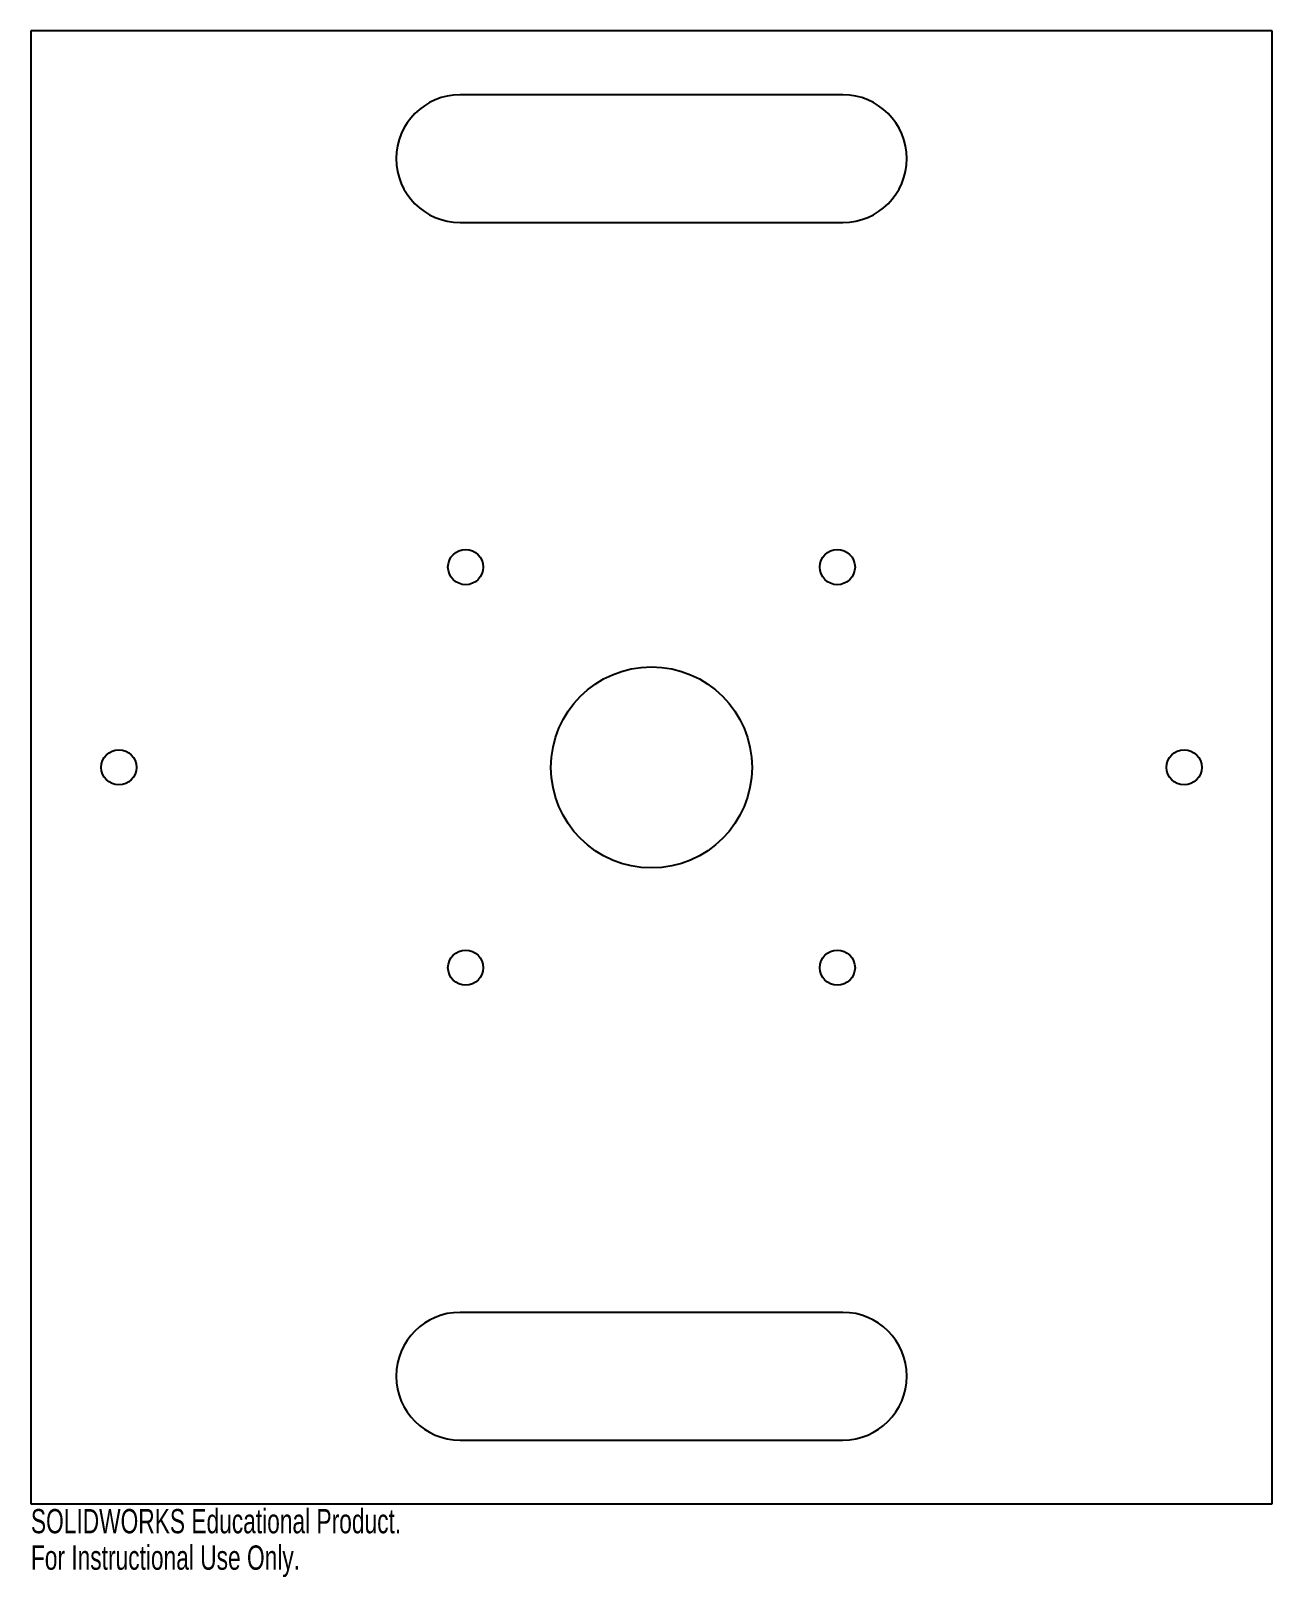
# Model space of a CAD drawing. Header units: millimetres. Extents: x -124 to 124, y -161 to 146.
import ezdxf

# ---------------------------------------------------------------- set-up
doc = ezdxf.new("R2010")
doc.units = ezdxf.units.MM
doc.styles.add('SLDTEXTSTYLE0', font='TXT', dxfattribs={"width": 0.7})

msp = doc.modelspace()

# ---------------------------------------------------------------- linework, layer by layer
at = {"color": 7, "linetype": 'Continuous', "lineweight": 25}
for p, q in [((123.5, 146.5), (-123.5, 146.5)), ((-123.5, 146.5), (-123.5, -146.5)), ((123.5, -146.5), (123.5, 146.5)), ((38.1, 133.8), (-38.1, 133.8)), ((-38.1, 108.4), (38.1, 108.4)), ((38.1, -108.4), (-38.1, -108.4)), ((-38.1, -133.8), (38.1, -133.8)), ((-123.5, -146.5), (123.5, -146.5))]:
    msp.add_line(p, q, dxfattribs=at)
for centre, radius in [((-37, 39.84), 3.5), ((37, 39.84), 3.5), ((0, 0), 20), ((-106, 0), 3.5), ((106, 0), 3.5), ((-37, -39.84), 3.5), ((37, -39.84), 3.5)]:
    msp.add_circle(centre, radius, dxfattribs=at)
for centre, start, end in [((-38.1, 121.1), 90, 270), ((38.1, 121.1), 270, 90), ((-38.1, -121.1), 90, 270), ((38.1, -121.1), 270, 90)]:
    msp.add_arc(centre, 12.7, start, end, dxfattribs=at)

# ---------------------------------------------------------------- texts
at = {"color": 7, "linetype": 'Continuous', "char_height": 4.8336, "attachment_point": 1, "style": 'SLDTEXTSTYLE0'}
for s, insert in [('SOLIDWORKS Educational Product.', (-123.5, -147.52)), ('For Instructional Use Only.', (-123.5, -154.77))]:
    msp.add_mtext(s, dxfattribs=dict(at, insert=insert))

doc.saveas('drawing.dxf')
